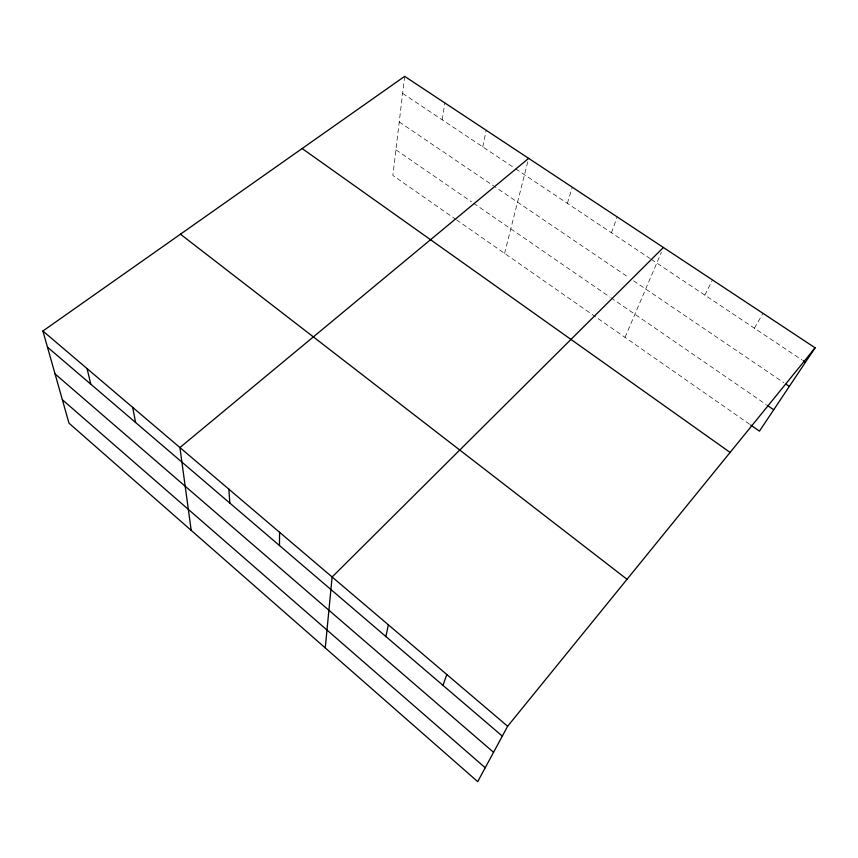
<?xml version="1.0" encoding="UTF-8"?>
<svg xmlns="http://www.w3.org/2000/svg" width="858" height="858" viewBox="0 0 858 858"><rect width="100%" height="100%" fill="white"/><g stroke="black" fill="none" stroke-linecap="round" stroke-linejoin="round"><path stroke-width="0.64" stroke-dasharray="4.29 3.22" d="M404.665 76.362L392.857 175.45L455.459 219.112M442.17 119.766L444.873 102.96M482.775 146.879L486.186 130.277M504.568 253.367L528.646 158.365M567.363 203.346L572.297 187.237M611.443 232.765L617.202 216.935M625.032 337.387L661.368 252.273M704.858 295.12L712.44 279.923M754.386 328.185L762.976 313.342M402.638 93.383L514.618 168.125M515.712 168.865L650.139 258.601M651.243 259.341L802.112 360.049M399.227 121.943L629.225 277.863M633.612 280.834L783.847 382.689M395.913 149.807L471.514 201.823M473.691 203.325L609.856 297.018M610.95 297.769L766.151 404.558M456.553 219.873L749.581 424.249"/><path stroke-width="1.29" d="M279.483 545.549L279.558 532.282M325.257 647.929L332.121 576.994L663.406 247.49M385.875 636.529L388.363 624.817M442.975 685.349L446.814 674.538M815.1 347.812L507.636 726.254L477.713 781.638L69.005 423.198L42.9 331.016L404.665 76.362L815.1 347.812L759.448 431.134L750.675 425.021M528.646 158.365L179.923 447.554L191.195 530.362M803.227 360.789L805.447 362.269M786.046 384.169L789.328 386.4M767.234 405.308L773.723 409.77M302.145 148.531L730.104 452.434M180.437 234.191L627.037 579.289M42.9 331.016L507.636 726.254M47.469 347.136L502.316 736.1M55.051 373.927L493.554 752.305M62.355 399.731L485.22 767.749M87.033 368.543L90.798 384.191M132.679 407.368L135.585 422.49M228.85 489.167L229.847 503.099"/></g></svg>
